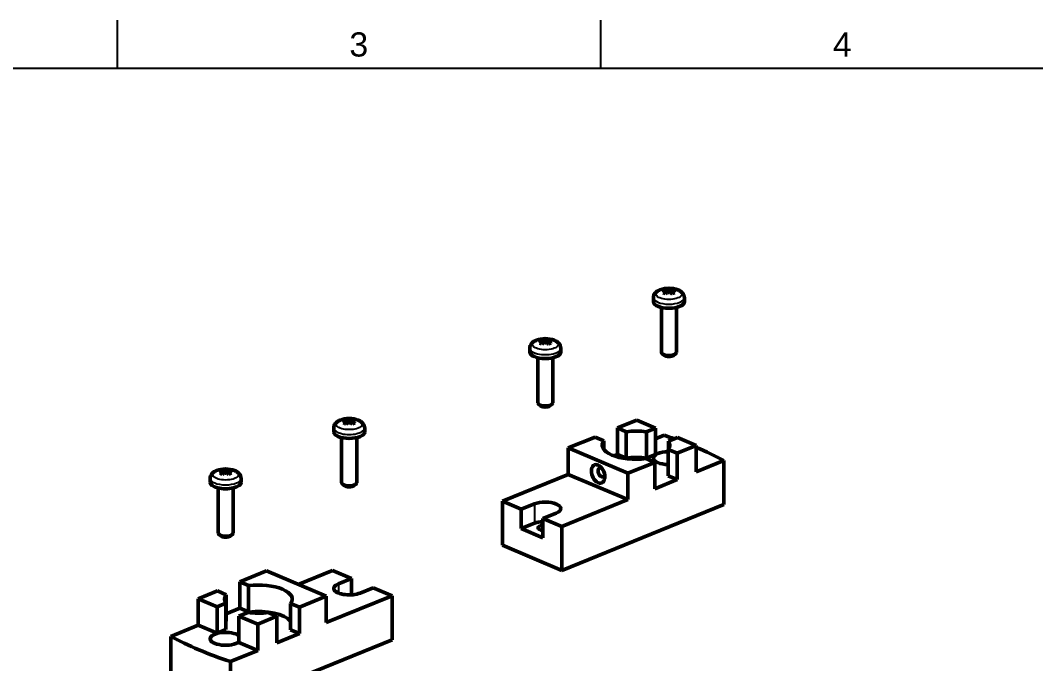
# Model space of a CAD drawing. Header units: millimetres. Extents: x 0 to 420, y 0 to 297.
# Drawn here: x 105 to 210, y 225.4 to 292 of the extents above; entities that cross this region are included whole.
import ezdxf
from ezdxf.enums import TextEntityAlignment as Align

# ---------------------------------------------------------------- set-up
doc = ezdxf.new("R2010")
doc.units = ezdxf.units.MM
doc.header["$LTSCALE"] = 0.75
for name, color, linetype, lineweight in [('BORDER', 7, 'Continuous', 25), ('Visible', 7, 'Continuous', 50), ('Visible Narrow', 7, 'Continuous', 25)]:
    doc.layers.add(name, color=color, linetype=linetype, lineweight=lineweight)
doc.styles.add('FusionTitle', font='Arial.ttf')

# ---------------------------------------------------------------- blocks, each defined once
blk = doc.blocks.new('ISO_A3_SHEET')
at = {"layer": 'BORDER'}
for p, q in [((115, 292), (115, 287)), ((165, 292), (165, 287)), ((410, 287), (20, 287))]:
    blk.add_line(p, q, dxfattribs=at)
at = {"layer": 'BORDER', "style": 'FusionTitle'}
for s, p in [('3', (140, 289.5)), ('4', (190, 289.5))]:
    blk.add_text(s, height=2.5, dxfattribs=at).set_placement(p, align=Align.MIDDLE)

msp = doc.modelspace()

# ---------------------------------------------------------------- linework, layer by layer
at = {"layer": 'Visible', "extrusion": (-4.13746e-17, 0.909404, 0.415914)}
for p, q in [((171.64, 264.01), (171.67, 263.73)), ((171.73, 264.2), (171.8, 264.02)), ((172.41, 264.2), (172.34, 264.02)), ((172.49, 264.01), (172.46, 263.73)), ((170.47, 263.29), (170.47, 262.87)), ((173.67, 263.29), (173.67, 262.87)), ((171.29, 262.29), (171.29, 257.63)), ((172.84, 262.29), (172.84, 257.63)), ((158.86, 258.8), (158.89, 258.51)), ((158.95, 258.99), (159.02, 258.81)), ((159.63, 258.99), (159.56, 258.81)), ((159.71, 258.8), (159.68, 258.52)), ((157.69, 258.07), (157.69, 257.66)), ((160.89, 258.07), (160.89, 257.66)), ((171.6, 257.31), (171.39, 257.47)), ((172.53, 257.31), (172.75, 257.47)), ((158.51, 257.08), (158.51, 252.41)), ((160.06, 257.08), (160.06, 252.41)), ((158.82, 252.1), (158.61, 252.26)), ((159.75, 252.1), (159.97, 252.26)), ((138.58, 250.53), (138.61, 250.24)), ((138.68, 250.72), (138.74, 250.54)), ((139.35, 250.72), (139.28, 250.54)), ((139.43, 250.53), (139.4, 250.25)), ((168.74, 250.62), (166.75, 249.81)), ((170.68, 249.79), (168.74, 250.62)), ((137.41, 249.8), (137.41, 249.39)), ((140.61, 249.8), (140.61, 249.39)), ((164.43, 248.86), (161.67, 247.74)), ((165.34, 248.48), (164.43, 248.86)), ((166.75, 249.81), (167.66, 249.42)), ((166.75, 247.08), (166.75, 249.81)), ((167.66, 246.7), (167.66, 249.42)), ((169.75, 249.42), (170.68, 249.79)), ((169.75, 246.69), (169.75, 249.42)), ((170.68, 247.07), (170.68, 249.79)), ((171.58, 249.05), (170.68, 248.68)), ((138.23, 248.81), (138.23, 244.14)), ((139.79, 248.81), (139.79, 244.14)), ((165.34, 247.58), (165.34, 248.48)), ((172.95, 248.83), (172.03, 248.45)), ((172.03, 247.61), (172.03, 248.45)), ((172.92, 247.2), (174.9, 248.01)), ((174.9, 248.01), (172.95, 248.83)), ((174.9, 245.28), (174.9, 248.01)), ((161.67, 247.74), (167.83, 245.12)), ((161.67, 245.01), (161.67, 247.74)), ((166.75, 247.08), (166.38, 246.93)), ((167.66, 246.7), (166.75, 247.08)), ((170.68, 247.07), (169.75, 246.69)), ((172.01, 244.85), (172.01, 247.58)), ((172.01, 247.58), (172.92, 247.2)), ((172.92, 244.47), (172.92, 247.2)), ((167.83, 245.12), (170.6, 246.25)), ((170.6, 246.25), (169.69, 246.64)), ((170.6, 243.52), (170.6, 246.25)), ((174.9, 245.28), (177.74, 246.44)), ((177.74, 246.44), (177.74, 241.89)), ((125.8, 245.32), (125.83, 245.03)), ((125.89, 245.51), (125.96, 245.33)), ((126.57, 245.5), (126.5, 245.33)), ((126.65, 245.31), (126.62, 245.03)), ((161.67, 245.01), (154.85, 242.23)), ((167.83, 242.39), (161.67, 245.01)), ((167.83, 242.39), (167.83, 245.12)), ((172.92, 244.47), (172.01, 244.85)), ((124.63, 244.59), (124.63, 244.18)), ((127.83, 244.59), (127.83, 244.18)), ((138.54, 243.83), (138.33, 243.99)), ((139.47, 243.83), (139.69, 243.99)), ((170.6, 243.52), (172.92, 244.47)), ((125.45, 243.6), (125.45, 238.93)), ((127, 243.6), (127, 238.93)), ((156.81, 241.39), (154.85, 242.23)), ((154.85, 242.23), (154.85, 237.68)), ((156.81, 241.39), (158.17, 241.95)), ((161.01, 239.61), (167.83, 242.39)), ((177.74, 241.89), (161.01, 235.07)), ((156.81, 239.39), (156.81, 241.39)), ((160.41, 241), (159.05, 240.44)), ((156.81, 239.39), (158.17, 239.95)), ((159.05, 240.44), (159.05, 238.44)), ((161.01, 239.61), (159.05, 240.44)), ((161.01, 235.07), (161.01, 239.61)), ((125.76, 238.61), (125.55, 238.78)), ((126.69, 238.61), (126.91, 238.78)), ((159.05, 238.44), (156.81, 239.39)), ((154.85, 237.68), (161.01, 235.07)), ((130.46, 235.01), (127.7, 233.88)), ((136.63, 232.4), (130.46, 235.01)), ((137.28, 235.06), (133.74, 233.62)), ((137.28, 235.06), (139.24, 234.23)), ((137.89, 233.68), (139.24, 234.23)), ((139.24, 234.23), (139.24, 232.55)), ((127.7, 233.88), (128.61, 233.5)), ((127.7, 231.15), (127.7, 233.88)), ((128.61, 230.77), (128.61, 233.5)), ((141.48, 233.28), (140.13, 232.73)), ((141.48, 233.28), (143.44, 232.45)), ((125.38, 232.94), (123.4, 232.13)), ((123.4, 232.13), (125.34, 231.3)), ((123.4, 229.4), (123.4, 232.13)), ((126.29, 232.55), (125.38, 232.94)), ((126.29, 229.82), (126.29, 232.55)), ((133.86, 231.27), (136.63, 232.4)), ((136.63, 229.67), (143.44, 232.45)), ((136.63, 229.67), (136.63, 232.4)), ((143.44, 232.45), (143.44, 227.9)), ((125.34, 231.3), (126.27, 231.68)), ((125.34, 228.58), (125.34, 231.3)), ((126.27, 228.95), (126.27, 231.68)), ((127.7, 231.15), (126.29, 230.58)), ((128.61, 230.77), (127.7, 231.15)), ((132.95, 231.65), (133.86, 231.27)), ((132.95, 228.93), (132.95, 231.65)), ((133.86, 228.54), (133.86, 231.27)), ((128.54, 230.72), (127.61, 230.34)), ((127.61, 230.34), (129.56, 229.51)), ((127.61, 227.61), (127.61, 230.34)), ((129.56, 229.51), (131.54, 230.32)), ((131.54, 230.32), (130.63, 230.71)), ((131.54, 227.59), (131.54, 230.32)), ((123.4, 229.4), (120.55, 228.24)), ((125.34, 228.58), (123.4, 229.4)), ((126.27, 228.95), (125.34, 228.58)), ((129.56, 226.79), (129.56, 229.51)), ((133.86, 228.54), (132.95, 228.93)), ((120.55, 228.24), (120.55, 223.69)), ((143.44, 227.9), (126.72, 221.08)), ((131.54, 227.59), (133.86, 228.54)), ((129.56, 226.79), (127.61, 227.61)), ((126.72, 225.63), (129.56, 226.79)), ((126.72, 221.08), (126.72, 225.63))]:
    msp.add_line(p, q, dxfattribs=at)
at = {"layer": 'Visible', "extrusion": (4.35286e-16, 8.59198e-19, -1)}
for centre, radius, start, end in [((-172.07, 261.71), 2.56, 68.6881, 111.3119), ((-159.29, 256.5), 2.56, 68.6881, 111.3119), ((-139.02, 253.49), 2.79, 264.6642, 275.8009), ((-126.23, 243.01), 2.56, 68.6881, 111.3119)]:
    msp.add_arc(centre, radius, start, end, dxfattribs=at)
at = {"layer": 'Visible', "extrusion": (4.35286e-16, 5.13413e-17, -1)}
msp.add_arc((-172.08, 266.97), 2.79, 264.6642, 275.8009, dxfattribs=at)
at = {"layer": 'Visible', "extrusion": (4.35286e-16, -4.96229e-17, -1)}
msp.add_arc((-159.3, 261.76), 2.79, 264.6642, 275.8009, dxfattribs=at)
at = {"layer": 'Visible', "extrusion": (4.13067e-16, 5.63703e-17, -1)}
msp.add_arc((-139.01, 248.23), 2.56, 68.6881, 111.3119, dxfattribs=at)
at = {"layer": 'Visible', "extrusion": (3.57556e-16, -1.00105e-16, -1)}
msp.add_arc((-126.24, 248.28), 2.79, 264.6642, 275.8009, dxfattribs=at)
at = {"layer": 'Visible', "extrusion": (5.05796e-16, 9.49589e-17, -1)}
for centre in [(172.06, 261.71), (159.28, 256.5)]:
    msp.add_ellipse(centre, major_axis=(0.81, 2.43), ratio=0.676759, start_param=-0.788409, end_param=-0.750532, dxfattribs=at)
at = {"layer": 'Visible'}
for centre, major_axis, ratio, start_param, end_param in [((172.56, 262.33), (-1.9, 1.5), 0.295273, -0.900141, -0.746934), ((172.06, 261.7), (-1.14, 2.29), 0.606138, -0.391082, -0.353205), ((172.08, 261.7), (1.17, 2.28), 0.618733, 0.850425, 0.888303), ((172.06, 261.7), (-1.14, 2.29), 0.606138, -0.878106, -0.840228), ((171.59, 262.33), (1.92, 1.48), 0.305741, 0.761702, 0.914909), ((172.08, 261.7), (1.17, 2.28), 0.618733, 0.363401, 0.401279), ((159.78, 257.12), (-1.9, 1.5), 0.295273, -0.900141, -0.746934), ((159.28, 256.49), (-1.14, 2.29), 0.606138, -0.391082, -0.353205), ((159.29, 256.49), (1.17, 2.28), 0.618733, 0.850425, 0.888303), ((159.28, 256.49), (-1.14, 2.29), 0.606138, -0.878106, -0.840228), ((158.8, 257.12), (1.92, 1.48), 0.305741, 0.761702, 0.914909), ((159.29, 256.49), (1.17, 2.28), 0.618733, 0.363401, 0.401279), ((172.07, 257.63), (-0.778, 0), 0.415914, 0, 3.141593), ((159.29, 252.41), (-0.778, 0), 0.415914, 0, 3.141593), ((139.5, 248.85), (-1.9, 1.5), 0.295273, -0.900141, -0.746934), ((139, 248.22), (-1.14, 2.29), 0.606138, -0.391082, -0.353205), ((139.02, 248.22), (1.17, 2.28), 0.618733, 0.850425, 0.888303), ((139, 248.22), (-1.14, 2.29), 0.606138, -0.878106, -0.840228), ((138.53, 248.85), (1.92, 1.48), 0.305741, 0.761702, 0.914909), ((139.02, 248.22), (1.17, 2.28), 0.618733, 0.363401, 0.401279), ((168.67, 245.3), (3.5, 0), 0.415914, 1.258285, 1.863673), ((165.1, 245.21), (-0.189, 0.463), 0.636702, -0.685411, 3.827004), ((126.72, 243.64), (-1.9, 1.5), 0.295273, -0.900141, -0.746934), ((126.22, 243.01), (-1.14, 2.29), 0.606138, -0.391082, -0.353205), ((126.24, 243.01), (1.17, 2.28), 0.618733, 0.850425, 0.888303), ((126.22, 243.01), (-1.14, 2.29), 0.606138, -0.878106, -0.840228), ((125.75, 243.64), (1.92, 1.48), 0.305741, 0.761702, 0.914909), ((126.24, 243.01), (1.17, 2.28), 0.618733, 0.363401, 0.401279), ((139.01, 244.14), (-0.778, 0), 0.415914, 0, 3.141593), ((159.29, 239.47), (0.75, 0), 0.415914, 1.89149, 4.391696), ((126.23, 238.93), (-0.777, 0), 0.415914, 0, 3.141593), ((129.62, 229.37), (3.5, 0), 0.415914, 0.312511, 1.863673), ((129.62, 229.37), (-3.5, 0), 0.415914, -0.312511, -0.292876)]:
    msp.add_ellipse(centre, major_axis=major_axis, ratio=ratio, start_param=start_param, end_param=end_param, dxfattribs=at)
at = {"layer": 'Visible', "extrusion": (1.21364e-16, -3.80463e-17, -1)}
msp.add_ellipse((172.55, 261.93), major_axis=(-1, 2.21), ratio=0.770893, start_param=-0.047884, end_param=0.105324, dxfattribs=at)
at = {"layer": 'Visible', "extrusion": (5.45425e-16, 1.70008e-16, -1)}
for centre in [(172.08, 261.71), (159.29, 256.5)]:
    msp.add_ellipse(centre, major_axis=(-0.78, 2.44), ratio=0.664163, start_param=0.256048, end_param=0.293926, dxfattribs=at)
at = {"layer": 'Visible', "extrusion": (3.55647e-16, 7.22198e-17, -1)}
for centre in [(172.07, 264.14), (159.29, 258.93)]:
    msp.add_ellipse(centre, major_axis=(-0.264, 0.722), ratio=0.386151, start_param=4.373069, end_param=4.69323, dxfattribs=at)
at = {"layer": 'Visible', "extrusion": (3.87884e-16, 2.31676e-16, -1)}
msp.add_ellipse((172.07, 264.14), major_axis=(0.27, 0.72), ratio=0.380631, start_param=1.591849, end_param=1.919875, dxfattribs=at)
at = {"layer": 'Visible', "extrusion": (2.27015e-16, 2.1345e-16, -1)}
for centre in [(172.06, 261.71), (159.28, 256.5)]:
    msp.add_ellipse(centre, major_axis=(0.81, 2.43), ratio=0.676759, start_param=-0.301386, end_param=-0.263508, dxfattribs=at)
at = {"layer": 'Visible', "extrusion": (3.229e-16, 1.19163e-16, -1)}
for centre in [(171.58, 261.93), (158.8, 256.72)]:
    msp.add_ellipse(centre, major_axis=(1, 2.21), ratio=0.760426, start_param=-0.093898, end_param=0.05931, dxfattribs=at)
at = {"layer": 'Visible', "extrusion": (7.05565e-16, 2.71111e-16, -1)}
for centre in [(172.08, 261.71), (159.29, 256.5)]:
    msp.add_ellipse(centre, major_axis=(-0.78, 2.44), ratio=0.664163, start_param=0.743071, end_param=0.780949, dxfattribs=at)
at = {"layer": 'Visible', "extrusion": (4.89457e-16, 1.41974e-16, -1)}
msp.add_ellipse((172.07, 262.87), major_axis=(-1.6, 0), ratio=0.415914, start_param=3.141593, end_param=6.283185, dxfattribs=at)
at = {"layer": 'Visible', "extrusion": (3.17019e-16, -1.05353e-17, -1)}
msp.add_ellipse((159.77, 256.71), major_axis=(-1, 2.21), ratio=0.770893, start_param=-0.047884, end_param=0.105324, dxfattribs=at)
at = {"layer": 'Visible', "extrusion": (3.14287e-16, 2.59265e-16, -1)}
msp.add_ellipse((159.29, 258.93), major_axis=(0.27, 0.72), ratio=0.380631, start_param=1.591849, end_param=1.919875, dxfattribs=at)
at = {"layer": 'Visible', "extrusion": (4.45949e-16, 4.1953e-16, -1)}
msp.add_ellipse((159.29, 257.66), major_axis=(-1.6, 0), ratio=0.415914, start_param=3.141593, end_param=6.283185, dxfattribs=at)
at = {"layer": 'Visible', "extrusion": (4.27401e-16, 3.17843e-16, -1)}
for centre in [(172.07, 257.42), (159.29, 252.2)]:
    msp.add_ellipse(centre, major_axis=(0.532, 0), ratio=0.415914, start_param=0.505966, end_param=2.635627, dxfattribs=at)
at = {"layer": 'Visible', "extrusion": (5.2869e-16, 1.73992e-16, -1)}
msp.add_ellipse((139, 248.23), major_axis=(0.81, 2.43), ratio=0.676759, start_param=-0.788409, end_param=-0.750532, dxfattribs=at)
at = {"layer": 'Visible', "extrusion": (5.73735e-16, 1.95643e-16, -1)}
for centre in [(139.49, 248.44), (126.71, 243.23)]:
    msp.add_ellipse(centre, major_axis=(-1, 2.21), ratio=0.770893, start_param=-0.047884, end_param=0.105324, dxfattribs=at)
at = {"layer": 'Visible', "extrusion": (5.30306e-16, 2.09977e-16, -1)}
for centre in [(139.02, 248.23), (126.24, 243.02)]:
    msp.add_ellipse(centre, major_axis=(-0.78, 2.44), ratio=0.664163, start_param=0.256048, end_param=0.293926, dxfattribs=at)
at = {"layer": 'Visible', "extrusion": (4.26698e-16, 9.28202e-17, -1)}
for centre in [(139.02, 250.66), (126.23, 245.44)]:
    msp.add_ellipse(centre, major_axis=(-0.264, 0.722), ratio=0.386151, start_param=4.373069, end_param=4.69323, dxfattribs=at)
at = {"layer": 'Visible', "extrusion": (4.84775e-16, 1.28943e-16, -1)}
msp.add_ellipse((139.02, 250.66), major_axis=(0.27, 0.72), ratio=0.380631, start_param=1.591849, end_param=1.919875, dxfattribs=at)
at = {"layer": 'Visible', "extrusion": (2.68054e-16, 1.75508e-16, -1)}
for centre in [(139, 248.23), (126.22, 243.02)]:
    msp.add_ellipse(centre, major_axis=(0.81, 2.43), ratio=0.676759, start_param=-0.301386, end_param=-0.263508, dxfattribs=at)
at = {"layer": 'Visible', "extrusion": (5.01048e-16, 2.0488e-17, -1)}
for centre in [(138.52, 248.45), (125.74, 243.24)]:
    msp.add_ellipse(centre, major_axis=(1, 2.21), ratio=0.760426, start_param=-0.093898, end_param=0.05931, dxfattribs=at)
at = {"layer": 'Visible', "extrusion": (5.3488e-16, 2.25523e-16, -1)}
for centre in [(139.02, 248.23), (126.24, 243.02)]:
    msp.add_ellipse(centre, major_axis=(-0.78, 2.44), ratio=0.664163, start_param=0.743071, end_param=0.780949, dxfattribs=at)
at = {"layer": 'Visible', "extrusion": (5.02442e-16, 2.52997e-16, -1)}
for centre, major_axis, start_param, end_param in [((139.01, 249.39), (-1.6, 0), 3.141593, 6.283185), ((126.23, 244.18), (1.6, 0), 0, 3.141593)]:
    msp.add_ellipse(centre, major_axis=major_axis, ratio=0.415914, start_param=start_param, end_param=end_param, dxfattribs=at)
at = {"layer": 'Visible', "extrusion": (4.48328e-16, 1.5131e-16, -1)}
for major_axis, end_param in [((3.5, 0), 5.0249), ((-3.5, 0), 6.595697)]:
    msp.add_ellipse((168.67, 248.03), major_axis=major_axis, ratio=0.415914, start_param=4.419513, end_param=end_param, dxfattribs=at)
at = {"layer": 'Visible', "extrusion": (4.62627e-16, 2.43661e-16, -1)}
msp.add_ellipse((149.15, 237.34), major_axis=(-36, 0), ratio=0.415914, start_param=2.243481, end_param=2.280937, dxfattribs=at)
at = {"layer": 'Visible', "extrusion": (5.26915e-16, 3.0952e-17, -1)}
msp.add_ellipse((168.67, 248.03), major_axis=(-3.5, 0), ratio=0.415914, start_param=2.848716, end_param=3.454104, dxfattribs=at)
at = {"layer": 'Visible', "extrusion": (4.52025e-16, 4.96229e-17, -1)}
msp.add_ellipse((149.15, 237.34), major_axis=(-36, 0), ratio=0.415914, start_param=2.367845, end_param=2.488543, dxfattribs=at)
at = {"layer": 'Visible', "extrusion": (4.34211e-16, 9.57986e-17, -1)}
msp.add_ellipse((172.07, 246.69), major_axis=(1.6, 0), ratio=0.415914, start_param=1.60899, end_param=4.674196, dxfattribs=at)
at = {"layer": 'Visible', "extrusion": (5.71723e-16, 1.24225e-16, -1)}
msp.add_ellipse((164.75, 245.06), major_axis=(-0.378, 0.926), ratio=0.636702, dxfattribs=at)
at = {"layer": 'Visible', "extrusion": (5.98828e-16, 1.50613e-16, -1)}
msp.add_ellipse((126.22, 243.02), major_axis=(0.81, 2.43), ratio=0.676759, start_param=-0.788409, end_param=-0.750532, dxfattribs=at)
at = {"layer": 'Visible', "extrusion": (4.6529e-16, 7.69643e-17, -1)}
msp.add_ellipse((126.23, 245.44), major_axis=(0.27, 0.72), ratio=0.380631, start_param=1.591849, end_param=1.919875, dxfattribs=at)
at = {"layer": 'Visible', "extrusion": (4.20623e-16, 2.06821e-16, -1)}
for centre in [(139.01, 243.93), (126.23, 238.72)]:
    msp.add_ellipse(centre, major_axis=(0.532, 0), ratio=0.415914, start_param=0.505966, end_param=2.635627, dxfattribs=at)
at = {"layer": 'Visible', "extrusion": (4.70515e-16, 1.5131e-16, -1)}
for centre, major_axis, start_param, end_param in [((159.29, 241.47), (-1.6, 0), 0.795216, 3.936808), ((159.29, 239.47), (1.6, 0), 3.936808, 4.564084)]:
    msp.add_ellipse(centre, major_axis=major_axis, ratio=0.415914, start_param=start_param, end_param=end_param, dxfattribs=at)
at = {"layer": 'Visible', "extrusion": (4.32844e-16, 9.57986e-17, -1)}
for start_param, end_param in [(4.419513, 6.595697), (1.27792, 1.883308)]:
    msp.add_ellipse((129.62, 232.1), major_axis=(3.5, 0), ratio=0.415914, start_param=start_param, end_param=end_param, dxfattribs=at)
at = {"layer": 'Visible', "extrusion": (4.94638e-16, 9.57986e-17, -1)}
msp.add_ellipse((139.01, 233.2), major_axis=(-1.6, 0), ratio=0.415914, start_param=3.936808, end_param=7.078401, dxfattribs=at)
at = {"layer": 'Visible', "extrusion": (5.07254e-16, -7.07349e-17, -1)}
msp.add_ellipse((129.62, 232.1), major_axis=(-3.5, 0), ratio=0.415914, start_param=-0.292876, end_param=0.312511, dxfattribs=at)
at = {"layer": 'Visible', "extrusion": (5.09554e-16, 1.97485e-16, -1)}
msp.add_ellipse((149.15, 237.34), major_axis=(36, 0), ratio=0.415914, start_param=2.243481, end_param=2.488543, dxfattribs=at)
at = {"layer": 'Visible', "extrusion": (4.4733e-16, 4.02874e-17, -1)}
msp.add_ellipse((126.23, 227.99), major_axis=(1.6, 0), ratio=0.415914, start_param=0.521547, end_param=5.761638, dxfattribs=at)
at = {"layer": 'Visible'}
for points, knots in [([(170.47, 263.29), (170.47, 263.37), (170.48, 263.46), (170.54, 263.62), (170.58, 263.69), (170.68, 263.81), (170.73, 263.85), (170.84, 263.94), (170.89, 263.98), (171.01, 264.04), (171.07, 264.07), (171.13, 264.09), (171.13, 264.09), (171.14, 264.09)], [5.4879696, 5.4879696, 5.4879696, 5.4879696, 5.6423456, 5.6423456, 5.8058226, 5.8058226, 5.9692995, 5.9692995, 6.1327765, 6.1327765, 6.2962535, 6.2962535, 6.3053545, 6.3053545, 6.3053545, 6.3053545]), ([(171.53, 263.86), (171.53, 263.86), (171.53, 263.86), (171.56, 263.89), (171.59, 263.91), (171.63, 263.96), (171.64, 263.99), (171.64, 264.01), (171.64, 264.03), (171.63, 264.04), (171.59, 264.07), (171.57, 264.08), (171.53, 264.09), (171.53, 264.09), (171.53, 264.09)], [-0.02898091, -0.02898091, -0.02898091, -0.02898091, -0.02889036, -0.02889036, -0.01444518, -0.01444518, 0, 0, 0, 0.01444518, 0.01444518, 0.02889036, 0.02889036, 0.02898091, 0.02898091, 0.02898091, 0.02898091]), ([(172.33, 263.75), (172.33, 263.75), (172.33, 263.75), (172.3, 263.77), (172.26, 263.79), (172.16, 263.82), (172.11, 263.83), (172.06, 263.83), (172.01, 263.83), (171.96, 263.82), (171.87, 263.79), (171.82, 263.77), (171.79, 263.75), (171.79, 263.75), (171.79, 263.75)], [-0.02898091, -0.02898091, -0.02898091, -0.02898091, -0.02889036, -0.02889036, -0.01444518, -0.01444518, 0, 0, 0, 0.01444518, 0.01444518, 0.02889036, 0.02889036, 0.02898091, 0.02898091, 0.02898091, 0.02898091]), ([(172.6, 264.08), (172.6, 264.08), (172.6, 264.08), (172.57, 264.08), (172.54, 264.07), (172.5, 264.04), (172.49, 264.02), (172.49, 264), (172.49, 263.98), (172.5, 263.96), (172.54, 263.91), (172.57, 263.88), (172.6, 263.86), (172.6, 263.86), (172.6, 263.86)], [-0.02898091, -0.02898091, -0.02898091, -0.02898091, -0.02889036, -0.02889036, -0.01444518, -0.01444518, 0, 0, 0, 0.01444518, 0.01444518, 0.02889036, 0.02889036, 0.02898091, 0.02898091, 0.02898091, 0.02898091]), ([(173, 264.09), (173.06, 264.07), (173.12, 264.04), (173.23, 263.98), (173.29, 263.95), (173.39, 263.86), (173.45, 263.81), (173.54, 263.7), (173.58, 263.63), (173.65, 263.47), (173.67, 263.38), (173.67, 263.29)], [1.5289921, 1.5289921, 1.5289921, 1.5289921, 1.692469, 1.692469, 1.855946, 1.855946, 2.019423, 2.019423, 2.1829, 2.1829, 2.346377, 2.346377, 2.346377, 2.346377]), ([(157.69, 258.07), (157.69, 258.16), (157.7, 258.25), (157.76, 258.4), (157.8, 258.47), (157.9, 258.59), (157.95, 258.64), (158.06, 258.73), (158.11, 258.76), (158.23, 258.83), (158.28, 258.85), (158.35, 258.88), (158.35, 258.88), (158.35, 258.88)], [5.4879696, 5.4879696, 5.4879696, 5.4879696, 5.6423456, 5.6423456, 5.8058226, 5.8058226, 5.9692995, 5.9692995, 6.1327765, 6.1327765, 6.2962535, 6.2962535, 6.3053545, 6.3053545, 6.3053545, 6.3053545]), ([(158.75, 258.65), (158.75, 258.65), (158.75, 258.65), (158.78, 258.67), (158.81, 258.7), (158.85, 258.75), (158.86, 258.77), (158.86, 258.79), (158.86, 258.81), (158.85, 258.83), (158.81, 258.86), (158.79, 258.87), (158.75, 258.87), (158.75, 258.87), (158.75, 258.87)], [-0.02898091, -0.02898091, -0.02898091, -0.02898091, -0.02889036, -0.02889036, -0.01444518, -0.01444518, 0, 0, 0, 0.01444518, 0.01444518, 0.02889036, 0.02889036, 0.02898091, 0.02898091, 0.02898091, 0.02898091]), ([(159.55, 258.54), (159.55, 258.54), (159.55, 258.54), (159.52, 258.56), (159.47, 258.58), (159.38, 258.61), (159.33, 258.61), (159.28, 258.61), (159.23, 258.61), (159.18, 258.61), (159.09, 258.58), (159.04, 258.56), (159.01, 258.54), (159.01, 258.54), (159.01, 258.54)], [-0.02898091, -0.02898091, -0.02898091, -0.02898091, -0.02889036, -0.02889036, -0.01444518, -0.01444518, 0, 0, 0, 0.01444518, 0.01444518, 0.02889036, 0.02889036, 0.02898091, 0.02898091, 0.02898091, 0.02898091]), ([(159.82, 258.87), (159.82, 258.87), (159.82, 258.87), (159.79, 258.87), (159.76, 258.86), (159.72, 258.83), (159.71, 258.81), (159.71, 258.79), (159.71, 258.77), (159.72, 258.75), (159.76, 258.7), (159.79, 258.67), (159.82, 258.65), (159.82, 258.64), (159.82, 258.64)], [-0.02898091, -0.02898091, -0.02898091, -0.02898091, -0.02889036, -0.02889036, -0.01444518, -0.01444518, 0, 0, 0, 0.01444518, 0.01444518, 0.02889036, 0.02889036, 0.02898091, 0.02898091, 0.02898091, 0.02898091]), ([(160.22, 258.88), (160.28, 258.86), (160.34, 258.83), (160.45, 258.77), (160.51, 258.73), (160.61, 258.65), (160.66, 258.6), (160.76, 258.49), (160.8, 258.42), (160.87, 258.26), (160.89, 258.17), (160.89, 258.07)], [1.5289921, 1.5289921, 1.5289921, 1.5289921, 1.692469, 1.692469, 1.855946, 1.855946, 2.019423, 2.019423, 2.1829, 2.1829, 2.346377, 2.346377, 2.346377, 2.346377]), ([(137.41, 249.8), (137.41, 249.89), (137.42, 249.98), (137.48, 250.13), (137.53, 250.2), (137.62, 250.32), (137.67, 250.37), (137.78, 250.46), (137.83, 250.49), (137.95, 250.56), (138.01, 250.58), (138.07, 250.61), (138.07, 250.61), (138.08, 250.61)], [2.346377, 2.346377, 2.346377, 2.346377, 2.5007529, 2.5007529, 2.6642299, 2.6642299, 2.8277069, 2.8277069, 2.9911839, 2.9911839, 3.1546609, 3.1546609, 3.1637619, 3.1637619, 3.1637619, 3.1637619]), ([(138.47, 250.38), (138.47, 250.38), (138.47, 250.38), (138.5, 250.4), (138.53, 250.43), (138.57, 250.48), (138.58, 250.5), (138.58, 250.52), (138.58, 250.54), (138.57, 250.56), (138.54, 250.59), (138.51, 250.6), (138.48, 250.6), (138.48, 250.6), (138.48, 250.6)], [-0.02898091, -0.02898091, -0.02898091, -0.02898091, -0.02889036, -0.02889036, -0.01444518, -0.01444518, 0, 0, 0, 0.01444518, 0.01444518, 0.02889036, 0.02889036, 0.02898091, 0.02898091, 0.02898091, 0.02898091]), ([(139.27, 250.27), (139.27, 250.27), (139.27, 250.27), (139.24, 250.29), (139.2, 250.31), (139.1, 250.34), (139.05, 250.34), (139, 250.34), (138.96, 250.35), (138.9, 250.34), (138.81, 250.31), (138.77, 250.29), (138.73, 250.27), (138.73, 250.27), (138.73, 250.27)], [-0.02898091, -0.02898091, -0.02898091, -0.02898091, -0.02889036, -0.02889036, -0.01444518, -0.01444518, 0, 0, 0, 0.01444518, 0.01444518, 0.02889036, 0.02889036, 0.02898091, 0.02898091, 0.02898091, 0.02898091]), ([(139.55, 250.6), (139.55, 250.6), (139.55, 250.6), (139.51, 250.6), (139.48, 250.59), (139.44, 250.56), (139.43, 250.54), (139.43, 250.52), (139.43, 250.5), (139.44, 250.48), (139.48, 250.43), (139.51, 250.4), (139.54, 250.38), (139.54, 250.38), (139.54, 250.38)], [-0.02898091, -0.02898091, -0.02898091, -0.02898091, -0.02889036, -0.02889036, -0.01444518, -0.01444518, 0, 0, 0, 0.01444518, 0.01444518, 0.02889036, 0.02889036, 0.02898091, 0.02898091, 0.02898091, 0.02898091]), ([(139.94, 250.61), (140, 250.59), (140.06, 250.56), (140.17, 250.5), (140.23, 250.46), (140.34, 250.38), (140.39, 250.33), (140.48, 250.22), (140.53, 250.15), (140.59, 249.99), (140.61, 249.9), (140.61, 249.8)], [4.6705847, 4.6705847, 4.6705847, 4.6705847, 4.8340617, 4.8340617, 4.9975387, 4.9975387, 5.1610157, 5.1610157, 5.3244926, 5.3244926, 5.4879696, 5.4879696, 5.4879696, 5.4879696]), ([(124.63, 244.59), (124.63, 244.68), (124.64, 244.76), (124.7, 244.92), (124.74, 244.99), (124.84, 245.11), (124.89, 245.16), (125, 245.24), (125.05, 245.28), (125.17, 245.34), (125.23, 245.37), (125.29, 245.4), (125.29, 245.4), (125.3, 245.4)], [2.346377, 2.346377, 2.346377, 2.346377, 2.5007529, 2.5007529, 2.6642299, 2.6642299, 2.8277069, 2.8277069, 2.9911839, 2.9911839, 3.1546609, 3.1546609, 3.1637619, 3.1637619, 3.1637619, 3.1637619]), ([(125.69, 245.17), (125.69, 245.17), (125.69, 245.17), (125.72, 245.19), (125.75, 245.22), (125.79, 245.27), (125.8, 245.29), (125.8, 245.31), (125.8, 245.33), (125.79, 245.35), (125.75, 245.38), (125.73, 245.39), (125.69, 245.39), (125.69, 245.39), (125.69, 245.39)], [-0.02898091, -0.02898091, -0.02898091, -0.02898091, -0.02889036, -0.02889036, -0.01444518, -0.01444518, 0, 0, 0, 0.01444518, 0.01444518, 0.02889036, 0.02889036, 0.02898091, 0.02898091, 0.02898091, 0.02898091]), ([(126.49, 245.05), (126.49, 245.05), (126.49, 245.05), (126.46, 245.08), (126.42, 245.1), (126.32, 245.13), (126.27, 245.13), (126.22, 245.13), (126.17, 245.13), (126.12, 245.13), (126.03, 245.1), (125.99, 245.08), (125.95, 245.06), (125.95, 245.06), (125.95, 245.06)], [-0.02898091, -0.02898091, -0.02898091, -0.02898091, -0.02889036, -0.02889036, -0.01444518, -0.01444518, 0, 0, 0, 0.01444518, 0.01444518, 0.02889036, 0.02889036, 0.02898091, 0.02898091, 0.02898091, 0.02898091]), ([(126.76, 245.39), (126.76, 245.39), (126.76, 245.39), (126.73, 245.38), (126.7, 245.37), (126.66, 245.35), (126.65, 245.33), (126.65, 245.31), (126.65, 245.29), (126.66, 245.26), (126.7, 245.21), (126.73, 245.19), (126.76, 245.16), (126.76, 245.16), (126.76, 245.16)], [-0.02898091, -0.02898091, -0.02898091, -0.02898091, -0.02889036, -0.02889036, -0.01444518, -0.01444518, 0, 0, 0, 0.01444518, 0.01444518, 0.02889036, 0.02889036, 0.02898091, 0.02898091, 0.02898091, 0.02898091]), ([(127.16, 245.4), (127.22, 245.38), (127.28, 245.35), (127.39, 245.29), (127.45, 245.25), (127.55, 245.17), (127.61, 245.12), (127.7, 245), (127.74, 244.93), (127.81, 244.77), (127.83, 244.68), (127.83, 244.59)], [4.6705847, 4.6705847, 4.6705847, 4.6705847, 4.8340617, 4.8340617, 4.9975387, 4.9975387, 5.1610157, 5.1610157, 5.3244926, 5.3244926, 5.4879696, 5.4879696, 5.4879696, 5.4879696])]:
    msp.add_open_spline(points, degree=3, knots=knots, dxfattribs=at)
at = {"layer": 'Visible Narrow', "extrusion": (-4.13746e-17, 0.909404, 0.415914)}
for p, q in [((171.54, 263.78), (171.53, 263.86)), ((171.8, 264.02), (171.8, 264.2)), ((172.34, 264.19), (172.34, 264.02)), ((172.6, 263.86), (172.59, 263.78)), ((158.76, 258.57), (158.75, 258.65)), ((159.02, 258.81), (159.02, 258.98)), ((159.56, 258.98), (159.56, 258.81)), ((159.82, 258.64), (159.81, 258.57)), ((138.48, 250.3), (138.47, 250.38)), ((138.74, 250.54), (138.74, 250.71)), ((139.28, 250.71), (139.28, 250.54)), ((139.54, 250.38), (139.53, 250.3)), ((125.7, 245.09), (125.69, 245.17)), ((125.96, 245.33), (125.96, 245.5)), ((126.5, 245.5), (126.5, 245.33)), ((126.76, 245.16), (126.75, 245.09)), ((158.17, 241.95), (158.17, 239.95)), ((137.89, 233.68), (137.89, 232.73))]:
    msp.add_line(p, q, dxfattribs=at)
at = {"layer": 'Visible Narrow', "extrusion": (3.87665e-16, 1.5131e-16, -1)}
for centre in [(172.07, 263.68), (159.29, 258.47)]:
    msp.add_ellipse(centre, major_axis=(-1.36, 0), ratio=0.415914, start_param=2.324208, end_param=7.10057, dxfattribs=at)
at = {"layer": 'Visible Narrow'}
for centre, major_axis, start_param, end_param in [((172.07, 263.29), (1.6, 0), 3.141593, 6.283185), ((159.29, 258.07), (-1.6, 0), 0, 3.141593), ((139.01, 249.8), (-1.6, 0), 0, 3.141593), ((126.23, 244.59), (1.6, 0), 3.141593, 6.283185)]:
    msp.add_ellipse(centre, major_axis=major_axis, ratio=0.415914, start_param=start_param, end_param=end_param, dxfattribs=at)
at = {"layer": 'Visible Narrow', "extrusion": (5.17978e-16, 1.05134e-16, -1)}
for centre in [(139.01, 250.2), (126.23, 244.99)]:
    msp.add_ellipse(centre, major_axis=(-1.36, 0), ratio=0.415914, start_param=2.324208, end_param=7.10057, dxfattribs=at)

# ---------------------------------------------------------------- block references
at = {"layer": 'BORDER'}
msp.add_blockref('ISO_A3_SHEET', (0, 0), dxfattribs=at)

doc.saveas('drawing.dxf')
